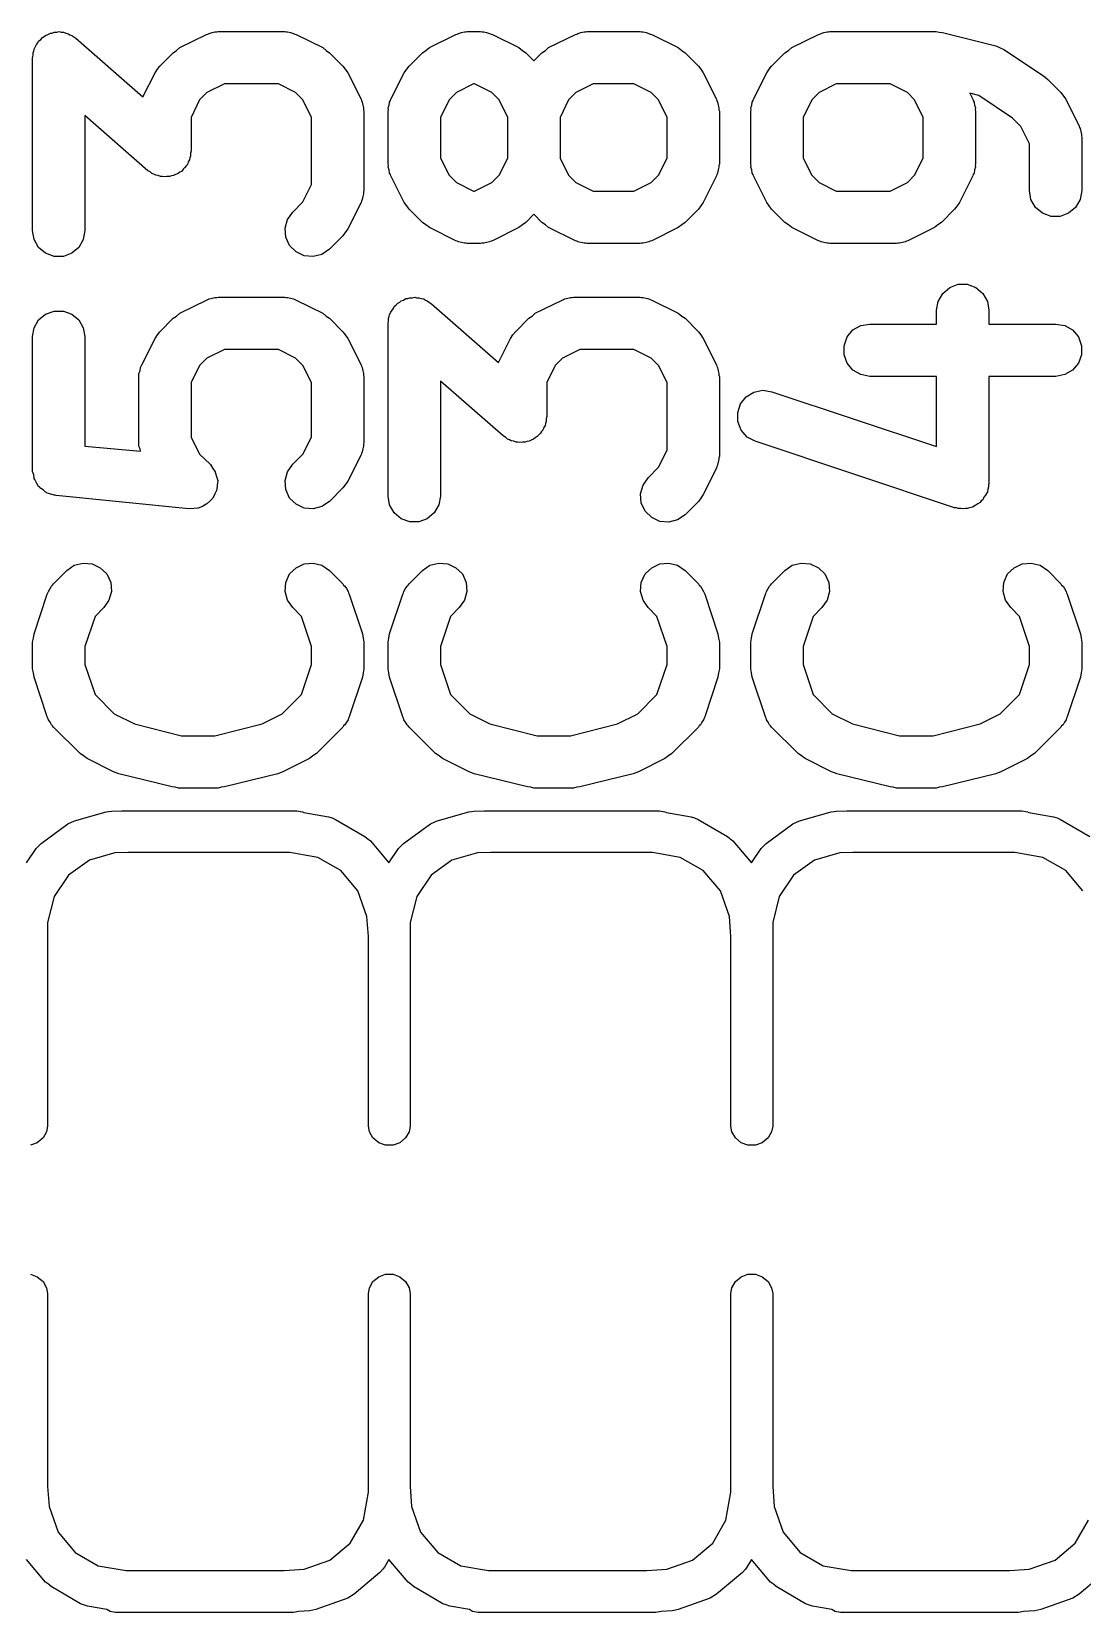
# Model space of a CAD drawing. Extents: x 553.3 to 630.8, y 408.7 to 458.1.
# Drawn here: x 610.614 to 613.629, y 426.69 to 431.225 of the extents above; entities that cross this region are included whole.
import ezdxf

# ---------------------------------------------------------------- set-up
doc = ezdxf.new("R2010")
doc.units = 0
doc.header["$MEASUREMENT"] = 0
doc.layers.add('BLACK', color=7, linetype='CONTINUOUS')

msp = doc.modelspace()

# ---------------------------------------------------------------- linework, layer by layer
at = {"layer": 'BLACK', "linetype": 'CONTINUOUS'}
for p, q in [((610.625, 431.182), (610.628, 431.188)), ((610.628, 431.188), (610.632, 431.193)), ((610.632, 431.193), (610.634, 431.198)), ((610.634, 431.198), (610.64, 431.202)), ((610.64, 431.202), (610.645, 431.208)), ((610.645, 431.208), (610.65, 431.211)), ((610.65, 431.211), (610.654, 431.214)), ((610.654, 431.214), (610.661, 431.217)), ((610.661, 431.217), (610.668, 431.221)), ((610.668, 431.221), (610.673, 431.221)), ((610.673, 431.221), (610.679, 431.223)), ((610.679, 431.223), (610.686, 431.223)), ((610.686, 431.223), (610.693, 431.225)), ((610.693, 431.225), (610.699, 431.223)), ((610.699, 431.223), (610.705, 431.223)), ((610.705, 431.223), (610.712, 431.221)), ((610.712, 431.221), (610.719, 431.219)), ((610.719, 431.219), (610.724, 431.216)), ((610.724, 431.216), (610.729, 431.214)), ((610.729, 431.214), (610.735, 431.21)), ((610.735, 431.21), (610.741, 431.206)), ((610.741, 431.206), (610.933, 431.038)), ((611.039, 431.179), (611.116, 431.217)), ((611.116, 431.217), (611.12, 431.218)), ((611.12, 431.218), (611.123, 431.22)), ((611.123, 431.22), (611.132, 431.222)), ((611.132, 431.222), (611.14, 431.224)), ((611.14, 431.224), (611.145, 431.224)), ((611.145, 431.224), (611.149, 431.225)), ((611.149, 431.225), (611.34, 431.225)), ((611.34, 431.225), (611.344, 431.224)), ((611.344, 431.224), (611.348, 431.224)), ((611.348, 431.224), (611.357, 431.222)), ((611.357, 431.222), (611.365, 431.22)), ((611.365, 431.22), (611.369, 431.218)), ((611.369, 431.218), (611.373, 431.217)), ((611.373, 431.217), (611.449, 431.179)), ((611.755, 431.179), (611.831, 431.217)), ((611.831, 431.217), (611.835, 431.218)), ((611.835, 431.218), (611.839, 431.22)), ((611.839, 431.22), (611.847, 431.222)), ((611.847, 431.222), (611.856, 431.224)), ((611.856, 431.224), (611.86, 431.224)), ((611.86, 431.224), (611.864, 431.225)), ((611.864, 431.225), (611.902, 431.225)), ((611.902, 431.225), (611.907, 431.224)), ((611.907, 431.224), (611.911, 431.224)), ((611.911, 431.224), (611.919, 431.222)), ((611.919, 431.222), (611.928, 431.22)), ((611.928, 431.22), (611.932, 431.218)), ((611.932, 431.218), (611.936, 431.217)), ((611.936, 431.217), (612.012, 431.179)), ((612.097, 431.179), (612.174, 431.217)), ((612.174, 431.217), (612.178, 431.218)), ((612.178, 431.218), (612.181, 431.22)), ((612.181, 431.22), (612.19, 431.222)), ((612.19, 431.222), (612.199, 431.224)), ((612.199, 431.224), (612.203, 431.224)), ((612.203, 431.224), (612.207, 431.225)), ((612.207, 431.225), (612.36, 431.225)), ((612.36, 431.225), (612.364, 431.224)), ((612.364, 431.224), (612.368, 431.224)), ((612.368, 431.224), (612.377, 431.222)), ((612.377, 431.222), (612.385, 431.22)), ((612.385, 431.22), (612.389, 431.218)), ((612.389, 431.218), (612.393, 431.217)), ((612.393, 431.217), (612.469, 431.179)), ((612.795, 431.179), (612.871, 431.217)), ((612.871, 431.217), (612.875, 431.218)), ((612.875, 431.218), (612.879, 431.22)), ((612.879, 431.22), (612.887, 431.222)), ((612.887, 431.222), (612.896, 431.224)), ((612.896, 431.224), (612.9, 431.224)), ((612.9, 431.224), (612.904, 431.225)), ((612.904, 431.225), (613.209, 431.225)), ((613.209, 431.225), (613.218, 431.223)), ((613.218, 431.223), (613.227, 431.222)), ((613.227, 431.222), (613.38, 431.184)), ((610.617, 431.15), (610.618, 431.157)), ((610.617, 430.654), (610.617, 431.15)), ((610.618, 431.164), (610.62, 431.169)), ((610.618, 431.157), (610.618, 431.164)), ((610.62, 431.169), (610.621, 431.175)), ((610.621, 431.175), (610.625, 431.182)), ((610.982, 431.126), (611.02, 431.164)), ((611.02, 431.164), (611.03, 431.171)), ((611.03, 431.171), (611.039, 431.179)), ((611.449, 431.179), (611.459, 431.171)), ((611.459, 431.171), (611.469, 431.164)), ((611.469, 431.164), (611.507, 431.126)), ((611.697, 431.126), (611.735, 431.164)), ((611.735, 431.164), (611.745, 431.171)), ((611.745, 431.171), (611.755, 431.179)), ((612.012, 431.179), (612.022, 431.171)), ((612.022, 431.171), (612.032, 431.164)), ((612.032, 431.164), (612.055, 431.141)), ((612.055, 431.141), (612.078, 431.164)), ((612.078, 431.164), (612.088, 431.171)), ((612.088, 431.171), (612.097, 431.179)), ((612.469, 431.179), (612.479, 431.171)), ((612.479, 431.171), (612.489, 431.164)), ((612.489, 431.164), (612.527, 431.126)), ((612.737, 431.126), (612.775, 431.164)), ((612.775, 431.164), (612.785, 431.171)), ((612.785, 431.171), (612.795, 431.179)), ((613.38, 431.184), (613.391, 431.179)), ((613.391, 431.179), (613.403, 431.174)), ((613.403, 431.174), (613.517, 431.098)), ((610.933, 431.038), (610.968, 431.107)), ((610.968, 431.107), (610.975, 431.117)), ((610.975, 431.117), (610.982, 431.126)), ((611.507, 431.126), (611.514, 431.117)), ((611.514, 431.117), (611.521, 431.107)), ((611.521, 431.107), (611.559, 431.031)), ((611.645, 431.031), (611.683, 431.107)), ((611.683, 431.107), (611.69, 431.117)), ((611.69, 431.117), (611.697, 431.126)), ((612.527, 431.126), (612.534, 431.117)), ((612.534, 431.117), (612.541, 431.107)), ((612.541, 431.107), (612.579, 431.031)), ((612.685, 431.031), (612.723, 431.107)), ((612.723, 431.107), (612.73, 431.117)), ((612.73, 431.117), (612.737, 431.126)), ((613.517, 431.098), (613.523, 431.093)), ((611.167, 431.075), (611.117, 431.05)), ((611.322, 431.075), (611.167, 431.075)), ((611.371, 431.05), (611.322, 431.075)), ((611.882, 431.075), (611.833, 431.05)), ((611.885, 431.075), (611.882, 431.075)), ((611.934, 431.05), (611.885, 431.075)), ((612.225, 431.075), (612.175, 431.05)), ((612.342, 431.075), (612.225, 431.075)), ((612.391, 431.05), (612.342, 431.075)), ((612.922, 431.075), (612.873, 431.05)), ((613.077, 431.075), (612.922, 431.075)), ((613.127, 431.05), (613.077, 431.075)), ((613.523, 431.093), (613.529, 431.088)), ((613.529, 431.088), (613.567, 431.05)), ((611.096, 431.029), (611.072, 430.979)), ((611.117, 431.05), (611.096, 431.029)), ((611.392, 431.029), (611.371, 431.05)), ((611.417, 430.979), (611.392, 431.029)), ((611.559, 431.031), (611.56, 431.027)), ((611.56, 431.027), (611.562, 431.023)), ((611.562, 431.023), (611.564, 431.014)), ((611.564, 431.014), (611.566, 431.006)), ((611.637, 431.006), (611.64, 431.014)), ((611.64, 431.014), (611.641, 431.023)), ((611.641, 431.023), (611.644, 431.027)), ((611.644, 431.027), (611.645, 431.031)), ((611.812, 431.029), (611.787, 430.979)), ((611.833, 431.05), (611.812, 431.029)), ((611.955, 431.029), (611.934, 431.05)), ((611.98, 430.979), (611.955, 431.029)), ((612.154, 431.029), (612.13, 430.979)), ((612.175, 431.05), (612.154, 431.029)), ((612.412, 431.029), (612.391, 431.05)), ((612.437, 430.979), (612.412, 431.029)), ((612.579, 431.031), (612.58, 431.027)), ((612.58, 431.027), (612.582, 431.023)), ((612.582, 431.023), (612.584, 431.014)), ((612.584, 431.014), (612.586, 431.006)), ((612.677, 431.006), (612.68, 431.014)), ((612.68, 431.014), (612.681, 431.023)), ((612.681, 431.023), (612.684, 431.027)), ((612.684, 431.027), (612.685, 431.031)), ((612.852, 431.029), (612.827, 430.979)), ((612.873, 431.05), (612.852, 431.029)), ((613.147, 431.029), (613.127, 431.05)), ((613.172, 430.979), (613.147, 431.029)), ((613.331, 431.042), (613.306, 431.048)), ((613.306, 431.048), (613.314, 431.031)), ((613.314, 431.031), (613.315, 431.027)), ((613.315, 431.027), (613.318, 431.023)), ((613.318, 431.023), (613.319, 431.014)), ((613.319, 431.014), (613.322, 431.006)), ((613.428, 430.977), (613.331, 431.042)), ((613.567, 431.05), (613.574, 431.04)), ((613.574, 431.04), (613.581, 431.031)), ((613.581, 431.031), (613.619, 430.954)), ((610.947, 430.826), (610.767, 430.984)), ((610.767, 430.984), (610.767, 430.654)), ((611.072, 430.979), (611.072, 430.883)), ((611.417, 430.786), (611.417, 430.979)), ((611.566, 431.006), (611.566, 431.001)), ((611.566, 431.001), (611.567, 430.997)), ((611.567, 430.997), (611.567, 430.769)), ((611.638, 431.001), (611.637, 431.006)), ((611.637, 430.997), (611.638, 431.001)), ((611.637, 430.845), (611.637, 430.997)), ((611.787, 430.979), (611.787, 430.862)), ((611.98, 430.862), (611.98, 430.979)), ((612.13, 430.979), (612.13, 430.862)), ((612.437, 430.862), (612.437, 430.979)), ((612.586, 431.006), (612.586, 431.001)), ((612.586, 431.001), (612.587, 430.997)), ((612.587, 430.997), (612.587, 430.845)), ((612.678, 431.001), (612.677, 431.006)), ((612.677, 430.997), (612.678, 431.001)), ((612.677, 430.845), (612.677, 430.997)), ((612.827, 430.979), (612.827, 430.862)), ((613.172, 430.862), (613.172, 430.979)), ((613.322, 431.006), (613.321, 431.001)), ((613.321, 431.001), (613.322, 430.997)), ((613.322, 430.997), (613.322, 430.845)), ((613.452, 430.953), (613.428, 430.977)), ((613.477, 430.903), (613.452, 430.953)), ((613.619, 430.954), (613.62, 430.95)), ((613.62, 430.95), (613.622, 430.947)), ((613.622, 430.947), (613.624, 430.938)), ((613.624, 430.938), (613.626, 430.93)), ((613.626, 430.93), (613.626, 430.925)), ((613.626, 430.925), (613.627, 430.921)), ((613.627, 430.921), (613.627, 430.769)), ((611.072, 430.883), (611.07, 430.876)), ((611.07, 430.876), (611.07, 430.868)), ((613.477, 430.769), (613.477, 430.903)), ((610.954, 430.823), (610.947, 430.826)), ((611.049, 430.83), (611.044, 430.824)), ((611.054, 430.835), (611.049, 430.83)), ((611.057, 430.84), (611.054, 430.835)), ((611.061, 430.844), (611.057, 430.84)), ((611.063, 430.851), (611.061, 430.844)), ((611.067, 430.857), (611.063, 430.851)), ((611.068, 430.863), (611.067, 430.857)), ((611.07, 430.868), (611.068, 430.863)), ((611.638, 430.841), (611.637, 430.845)), ((611.637, 430.836), (611.638, 430.841)), ((611.64, 430.828), (611.637, 430.836)), ((611.641, 430.819), (611.64, 430.828)), ((611.787, 430.862), (611.812, 430.813)), ((611.955, 430.813), (611.98, 430.862)), ((612.13, 430.862), (612.154, 430.813)), ((612.412, 430.813), (612.437, 430.862)), ((612.584, 430.828), (612.582, 430.819)), ((612.586, 430.836), (612.584, 430.828)), ((612.587, 430.845), (612.586, 430.841)), ((612.586, 430.841), (612.586, 430.836)), ((612.678, 430.841), (612.677, 430.845)), ((612.677, 430.836), (612.678, 430.841)), ((612.68, 430.828), (612.677, 430.836)), ((612.681, 430.819), (612.68, 430.828)), ((612.827, 430.862), (612.852, 430.813)), ((613.147, 430.813), (613.172, 430.862)), ((613.319, 430.828), (613.318, 430.819)), ((613.322, 430.836), (613.319, 430.828)), ((613.322, 430.845), (613.321, 430.841)), ((613.321, 430.841), (613.322, 430.836)), ((610.959, 430.818), (610.954, 430.823)), ((610.965, 430.816), (610.959, 430.818)), ((610.97, 430.813), (610.965, 430.816)), ((610.977, 430.812), (610.97, 430.813)), ((610.984, 430.809), (610.977, 430.812)), ((610.989, 430.809), (610.984, 430.809)), ((610.995, 430.808), (610.989, 430.809)), ((611.002, 430.809), (610.995, 430.808)), ((611.01, 430.809), (611.002, 430.809)), ((611.015, 430.811), (611.01, 430.809)), ((611.021, 430.812), (611.015, 430.811)), ((611.027, 430.815), (611.021, 430.812)), ((611.034, 430.818), (611.027, 430.815)), ((611.039, 430.822), (611.034, 430.818)), ((611.044, 430.824), (611.039, 430.822)), ((611.392, 430.737), (611.417, 430.786)), ((611.644, 430.815), (611.641, 430.819)), ((611.645, 430.811), (611.644, 430.815)), ((611.683, 430.735), (611.645, 430.811)), ((611.812, 430.813), (611.833, 430.792)), ((611.833, 430.792), (611.882, 430.767)), ((611.885, 430.767), (611.934, 430.792)), ((611.934, 430.792), (611.955, 430.813)), ((612.154, 430.813), (612.175, 430.792)), ((612.175, 430.792), (612.225, 430.767)), ((612.342, 430.767), (612.391, 430.792)), ((612.391, 430.792), (612.412, 430.813)), ((612.579, 430.811), (612.541, 430.735)), ((612.58, 430.815), (612.579, 430.811)), ((612.582, 430.819), (612.58, 430.815)), ((612.684, 430.815), (612.681, 430.819)), ((612.685, 430.811), (612.684, 430.815)), ((612.723, 430.735), (612.685, 430.811)), ((612.852, 430.813), (612.873, 430.792)), ((612.873, 430.792), (612.922, 430.767)), ((613.077, 430.767), (613.127, 430.792)), ((613.127, 430.792), (613.147, 430.813)), ((613.314, 430.811), (613.276, 430.735)), ((613.315, 430.815), (613.314, 430.811)), ((613.318, 430.819), (613.315, 430.815)), ((611.363, 430.707), (611.392, 430.737)), ((611.559, 430.735), (611.521, 430.659)), ((611.56, 430.739), (611.559, 430.735)), ((611.562, 430.743), (611.56, 430.739)), ((611.564, 430.752), (611.562, 430.743)), ((611.566, 430.76), (611.564, 430.752)), ((611.567, 430.769), (611.566, 430.764)), ((611.566, 430.764), (611.566, 430.76)), ((611.69, 430.725), (611.683, 430.735)), ((611.882, 430.767), (611.885, 430.767)), ((612.225, 430.767), (612.342, 430.767)), ((612.541, 430.735), (612.534, 430.725)), ((612.73, 430.725), (612.723, 430.735)), ((612.922, 430.767), (613.077, 430.767)), ((613.276, 430.735), (613.269, 430.725)), ((613.481, 430.743), (613.477, 430.769)), ((613.494, 430.72), (613.481, 430.743)), ((613.622, 430.743), (613.609, 430.72)), ((613.627, 430.769), (613.622, 430.743)), ((611.348, 430.686), (611.363, 430.707)), ((611.697, 430.716), (611.69, 430.725)), ((611.735, 430.677), (611.697, 430.716)), ((612.055, 430.701), (612.032, 430.677)), ((612.078, 430.677), (612.055, 430.701)), ((612.527, 430.716), (612.489, 430.677)), ((612.534, 430.725), (612.527, 430.716)), ((612.737, 430.716), (612.73, 430.725)), ((612.775, 430.677), (612.737, 430.716)), ((613.262, 430.716), (613.224, 430.677)), ((613.269, 430.725), (613.262, 430.716)), ((613.514, 430.704), (613.494, 430.72)), ((613.539, 430.695), (613.514, 430.704)), ((613.565, 430.695), (613.539, 430.695)), ((613.589, 430.704), (613.565, 430.695)), ((613.609, 430.72), (613.589, 430.704)), ((610.621, 430.629), (610.617, 430.654)), ((610.767, 430.654), (610.762, 430.629)), ((611.341, 430.661), (611.348, 430.686)), ((611.343, 430.635), (611.341, 430.661)), ((611.514, 430.649), (611.507, 430.639)), ((611.521, 430.659), (611.514, 430.649)), ((611.745, 430.671), (611.735, 430.677)), ((611.755, 430.663), (611.745, 430.671)), ((611.831, 430.625), (611.755, 430.663)), ((612.012, 430.663), (611.936, 430.625)), ((612.022, 430.671), (612.012, 430.663)), ((612.032, 430.677), (612.022, 430.671)), ((612.088, 430.671), (612.078, 430.677)), ((612.097, 430.663), (612.088, 430.671)), ((612.174, 430.625), (612.097, 430.663)), ((612.469, 430.663), (612.393, 430.625)), ((612.479, 430.671), (612.469, 430.663)), ((612.489, 430.677), (612.479, 430.671)), ((612.785, 430.671), (612.775, 430.677)), ((612.795, 430.663), (612.785, 430.671)), ((612.871, 430.625), (612.795, 430.663)), ((613.204, 430.663), (613.128, 430.625)), ((613.214, 430.671), (613.204, 430.663)), ((613.224, 430.677), (613.214, 430.671)), ((610.634, 430.606), (610.621, 430.629)), ((610.654, 430.589), (610.634, 430.606)), ((610.749, 430.606), (610.729, 430.589)), ((610.762, 430.629), (610.749, 430.606)), ((611.354, 430.611), (611.343, 430.635)), ((611.373, 430.593), (611.354, 430.611)), ((611.469, 430.601), (611.447, 430.586)), ((611.507, 430.639), (611.469, 430.601)), ((611.835, 430.624), (611.831, 430.625)), ((611.839, 430.622), (611.835, 430.624)), ((611.847, 430.62), (611.839, 430.622)), ((611.856, 430.618), (611.847, 430.62)), ((611.86, 430.618), (611.856, 430.618)), ((611.864, 430.617), (611.86, 430.618)), ((611.902, 430.617), (611.864, 430.617)), ((611.907, 430.618), (611.902, 430.617)), ((611.911, 430.618), (611.907, 430.618)), ((611.919, 430.62), (611.911, 430.618)), ((611.928, 430.622), (611.919, 430.62)), ((611.932, 430.624), (611.928, 430.622)), ((611.936, 430.625), (611.932, 430.624)), ((612.178, 430.624), (612.174, 430.625)), ((612.181, 430.622), (612.178, 430.624)), ((612.19, 430.62), (612.181, 430.622)), ((612.199, 430.618), (612.19, 430.62)), ((612.203, 430.618), (612.199, 430.618)), ((612.207, 430.617), (612.203, 430.618)), ((612.36, 430.617), (612.207, 430.617)), ((612.364, 430.618), (612.36, 430.617)), ((612.368, 430.618), (612.364, 430.618)), ((612.377, 430.62), (612.368, 430.618)), ((612.385, 430.622), (612.377, 430.62)), ((612.389, 430.624), (612.385, 430.622)), ((612.393, 430.625), (612.389, 430.624)), ((612.875, 430.624), (612.871, 430.625)), ((612.879, 430.622), (612.875, 430.624)), ((612.887, 430.62), (612.879, 430.622)), ((612.896, 430.618), (612.887, 430.62)), ((612.9, 430.618), (612.896, 430.618)), ((612.904, 430.617), (612.9, 430.618)), ((613.095, 430.617), (612.904, 430.617)), ((613.099, 430.618), (613.095, 430.617)), ((613.103, 430.618), (613.099, 430.618)), ((613.112, 430.62), (613.103, 430.618)), ((613.12, 430.622), (613.112, 430.62)), ((613.124, 430.624), (613.12, 430.622)), ((613.128, 430.625), (613.124, 430.624)), ((610.679, 430.58), (610.654, 430.589)), ((610.705, 430.58), (610.679, 430.58)), ((610.729, 430.589), (610.705, 430.58)), ((611.396, 430.582), (611.373, 430.593)), ((611.422, 430.58), (611.396, 430.582)), ((611.447, 430.586), (611.422, 430.58)), ((611.145, 430.462), (611.149, 430.463)), ((611.149, 430.463), (611.34, 430.463)), ((611.34, 430.463), (611.344, 430.462)), ((611.706, 430.461), (611.713, 430.463)), ((611.713, 430.463), (611.719, 430.461)), ((612.165, 430.462), (612.169, 430.463)), ((612.169, 430.463), (612.36, 430.463)), ((612.36, 430.463), (612.364, 430.462)), ((613.215, 430.451), (613.228, 430.474)), ((613.228, 430.474), (613.248, 430.491)), ((613.248, 430.491), (613.272, 430.5)), ((613.272, 430.5), (613.298, 430.5)), ((613.298, 430.5), (613.323, 430.491)), ((613.323, 430.491), (613.343, 430.474)), ((613.343, 430.474), (613.356, 430.451)), ((610.654, 430.414), (610.679, 430.423)), ((610.679, 430.423), (610.705, 430.423)), ((610.705, 430.423), (610.729, 430.414)), ((611.03, 430.409), (611.039, 430.417)), ((611.039, 430.417), (611.116, 430.455)), ((611.116, 430.455), (611.12, 430.456)), ((611.12, 430.456), (611.123, 430.458)), ((611.123, 430.458), (611.132, 430.46)), ((611.132, 430.46), (611.14, 430.462)), ((611.14, 430.462), (611.145, 430.462)), ((611.344, 430.462), (611.348, 430.462)), ((611.348, 430.462), (611.357, 430.46)), ((611.357, 430.46), (611.365, 430.458)), ((611.365, 430.458), (611.369, 430.456)), ((611.369, 430.456), (611.373, 430.455)), ((611.373, 430.455), (611.449, 430.417)), ((611.449, 430.417), (611.459, 430.409)), ((611.641, 430.413), (611.645, 430.42)), ((611.645, 430.42), (611.648, 430.426)), ((611.648, 430.426), (611.652, 430.431)), ((611.652, 430.431), (611.654, 430.436)), ((611.654, 430.436), (611.66, 430.441)), ((611.66, 430.441), (611.665, 430.446)), ((611.665, 430.446), (611.67, 430.449)), ((611.67, 430.449), (611.674, 430.453)), ((611.674, 430.453), (611.681, 430.455)), ((611.681, 430.455), (611.688, 430.459)), ((611.688, 430.459), (611.693, 430.459)), ((611.693, 430.459), (611.699, 430.461)), ((611.699, 430.461), (611.706, 430.461)), ((611.719, 430.461), (611.725, 430.461)), ((611.725, 430.461), (611.732, 430.459)), ((611.732, 430.459), (611.739, 430.458)), ((611.739, 430.458), (611.744, 430.455)), ((611.744, 430.455), (611.749, 430.453)), ((611.749, 430.453), (611.755, 430.448)), ((611.755, 430.448), (611.761, 430.444)), ((611.761, 430.444), (611.953, 430.276)), ((612.05, 430.409), (612.059, 430.417)), ((612.059, 430.417), (612.136, 430.455)), ((612.136, 430.455), (612.14, 430.456)), ((612.14, 430.456), (612.143, 430.458)), ((612.143, 430.458), (612.152, 430.46)), ((612.152, 430.46), (612.16, 430.462)), ((612.16, 430.462), (612.165, 430.462)), ((612.364, 430.462), (612.368, 430.462)), ((612.368, 430.462), (612.377, 430.46)), ((612.377, 430.46), (612.385, 430.458)), ((612.385, 430.458), (612.389, 430.456)), ((612.389, 430.456), (612.393, 430.455)), ((612.393, 430.455), (612.469, 430.417)), ((612.469, 430.417), (612.479, 430.409)), ((613.21, 430.426), (613.215, 430.451)), ((613.21, 430.386), (613.21, 430.426)), ((613.356, 430.451), (613.36, 430.426)), ((613.36, 430.426), (613.36, 430.386)), ((610.617, 430.35), (610.621, 430.375)), ((610.621, 430.375), (610.634, 430.398)), ((610.634, 430.398), (610.654, 430.414)), ((610.729, 430.414), (610.749, 430.398)), ((610.749, 430.398), (610.762, 430.375)), ((610.762, 430.375), (610.767, 430.35)), ((610.982, 430.364), (611.02, 430.403)), ((611.02, 430.403), (611.03, 430.409)), ((611.459, 430.409), (611.469, 430.403)), ((611.469, 430.403), (611.507, 430.364)), ((611.637, 430.388), (611.638, 430.395)), ((611.637, 429.892), (611.637, 430.388)), ((611.638, 430.402), (611.64, 430.408)), ((611.638, 430.395), (611.638, 430.402)), ((611.64, 430.408), (611.641, 430.413)), ((612.002, 430.364), (612.04, 430.403)), ((612.04, 430.403), (612.05, 430.409)), ((612.479, 430.409), (612.489, 430.403)), ((612.489, 430.403), (612.527, 430.364)), ((612.97, 430.369), (612.993, 430.382)), ((612.993, 430.382), (613.019, 430.386)), ((613.019, 430.386), (613.21, 430.386)), ((613.36, 430.386), (613.552, 430.386)), ((613.552, 430.386), (613.578, 430.382)), ((613.578, 430.382), (613.6, 430.369)), ((610.617, 429.969), (610.617, 430.35)), ((610.767, 430.35), (610.767, 430.036)), ((610.93, 430.269), (610.968, 430.345)), ((610.968, 430.345), (610.975, 430.355)), ((610.975, 430.355), (610.982, 430.364)), ((611.507, 430.364), (611.514, 430.355)), ((611.514, 430.355), (611.521, 430.345)), ((611.521, 430.345), (611.559, 430.269)), ((611.953, 430.276), (611.988, 430.345)), ((611.988, 430.345), (611.995, 430.355)), ((611.995, 430.355), (612.002, 430.364)), ((612.527, 430.364), (612.534, 430.355)), ((612.534, 430.355), (612.541, 430.345)), ((612.541, 430.345), (612.579, 430.269)), ((612.945, 430.324), (612.954, 430.349)), ((612.954, 430.349), (612.97, 430.369)), ((613.6, 430.369), (613.617, 430.349)), ((613.617, 430.349), (613.626, 430.324)), ((611.117, 430.288), (611.096, 430.267)), ((611.167, 430.313), (611.117, 430.288)), ((611.322, 430.313), (611.167, 430.313)), ((611.371, 430.288), (611.322, 430.313)), ((611.392, 430.267), (611.371, 430.288)), ((612.137, 430.288), (612.116, 430.267)), ((612.187, 430.313), (612.137, 430.288)), ((612.342, 430.313), (612.187, 430.313)), ((612.391, 430.288), (612.342, 430.313)), ((612.412, 430.267), (612.391, 430.288)), ((612.945, 430.298), (612.945, 430.324)), ((612.954, 430.274), (612.945, 430.298)), ((613.626, 430.298), (613.617, 430.274)), ((613.626, 430.324), (613.626, 430.298)), ((610.922, 430.244), (610.925, 430.252)), ((610.922, 430.239), (610.922, 430.244)), ((610.922, 430.235), (610.922, 430.239)), ((610.925, 430.252), (610.926, 430.261)), ((610.926, 430.261), (610.928, 430.265)), ((610.928, 430.265), (610.93, 430.269)), ((611.096, 430.267), (611.072, 430.218)), ((611.417, 430.218), (611.392, 430.267)), ((611.559, 430.269), (611.56, 430.265)), ((611.56, 430.265), (611.562, 430.261)), ((611.562, 430.261), (611.564, 430.252)), ((611.564, 430.252), (611.566, 430.244)), ((611.566, 430.244), (611.566, 430.239)), ((611.566, 430.239), (611.567, 430.235)), ((612.116, 430.267), (612.092, 430.218)), ((612.437, 430.218), (612.412, 430.267)), ((612.579, 430.269), (612.58, 430.265)), ((612.58, 430.265), (612.582, 430.261)), ((612.582, 430.261), (612.584, 430.252)), ((612.584, 430.252), (612.586, 430.244)), ((612.586, 430.244), (612.586, 430.239)), ((612.586, 430.239), (612.587, 430.235)), ((612.97, 430.254), (612.954, 430.274)), ((612.993, 430.241), (612.97, 430.254)), ((613.019, 430.236), (612.993, 430.241)), ((613.21, 430.236), (613.019, 430.236)), ((613.21, 430.035), (613.21, 430.236)), ((613.552, 430.236), (613.36, 430.236)), ((613.36, 430.236), (613.36, 429.93)), ((613.578, 430.241), (613.552, 430.236)), ((613.6, 430.254), (613.578, 430.241)), ((613.617, 430.274), (613.6, 430.254)), ((610.922, 430.045), (610.922, 430.235)), ((611.072, 430.218), (611.072, 430.062)), ((611.417, 430.062), (611.417, 430.218)), ((611.567, 430.235), (611.567, 430.045)), ((611.967, 430.065), (611.787, 430.222)), ((611.787, 430.222), (611.787, 429.892)), ((612.092, 430.218), (612.092, 430.121)), ((612.437, 430.024), (612.437, 430.218)), ((612.587, 430.235), (612.587, 430.007)), ((612.664, 430.177), (612.686, 430.191)), ((612.686, 430.191), (612.712, 430.196)), ((612.712, 430.196), (612.738, 430.192)), ((612.738, 430.192), (613.21, 430.035)), ((612.64, 430.132), (612.648, 430.157)), ((612.648, 430.157), (612.664, 430.177)), ((612.088, 430.101), (612.087, 430.095)), ((612.09, 430.106), (612.088, 430.101)), ((612.092, 430.121), (612.09, 430.114)), ((612.09, 430.114), (612.09, 430.106)), ((612.64, 430.106), (612.64, 430.132)), ((612.65, 430.082), (612.64, 430.106)), ((611.072, 430.062), (611.096, 430.013)), ((611.392, 430.013), (611.417, 430.062)), ((611.974, 430.061), (611.967, 430.065)), ((611.979, 430.056), (611.974, 430.061)), ((611.985, 430.054), (611.979, 430.056)), ((612.054, 430.056), (612.047, 430.053)), ((612.059, 430.06), (612.054, 430.056)), ((612.064, 430.063), (612.059, 430.06)), ((612.069, 430.068), (612.064, 430.063)), ((612.074, 430.073), (612.069, 430.068)), ((612.077, 430.078), (612.074, 430.073)), ((612.081, 430.082), (612.077, 430.078)), ((612.083, 430.089), (612.081, 430.082)), ((612.087, 430.095), (612.083, 430.089)), ((612.667, 430.062), (612.65, 430.082)), ((612.69, 430.05), (612.667, 430.062)), ((610.767, 430.036), (610.926, 430.021)), ((610.922, 430.041), (610.922, 430.045)), ((610.922, 430.036), (610.922, 430.041)), ((610.925, 430.028), (610.922, 430.036)), ((610.926, 430.021), (610.925, 430.028)), ((611.096, 430.013), (611.126, 429.984)), ((611.363, 429.984), (611.392, 430.013)), ((611.559, 430.011), (611.521, 429.935)), ((611.56, 430.015), (611.559, 430.011)), ((611.562, 430.019), (611.56, 430.015)), ((611.564, 430.028), (611.562, 430.019)), ((611.566, 430.036), (611.564, 430.028)), ((611.567, 430.045), (611.566, 430.041)), ((611.566, 430.041), (611.566, 430.036)), ((611.99, 430.051), (611.985, 430.054)), ((611.997, 430.05), (611.99, 430.051)), ((612.004, 430.047), (611.997, 430.05)), ((612.009, 430.047), (612.004, 430.047)), ((612.015, 430.046), (612.009, 430.047)), ((612.022, 430.047), (612.015, 430.046)), ((612.03, 430.047), (612.022, 430.047)), ((612.035, 430.049), (612.03, 430.047)), ((612.041, 430.05), (612.035, 430.049)), ((612.047, 430.053), (612.041, 430.05)), ((612.412, 429.975), (612.437, 430.024)), ((613.262, 429.859), (612.69, 430.05)), ((610.617, 429.966), (610.617, 429.969)), ((610.617, 429.963), (610.617, 429.966)), ((611.126, 429.984), (611.126, 429.983)), ((611.126, 429.983), (611.127, 429.983)), ((611.127, 429.983), (611.134, 429.972)), ((611.134, 429.972), (611.141, 429.962)), ((611.348, 429.962), (611.363, 429.984)), ((612.383, 429.945), (612.412, 429.975)), ((612.579, 429.973), (612.541, 429.897)), ((612.58, 429.977), (612.579, 429.973)), ((612.582, 429.981), (612.58, 429.977)), ((612.584, 429.99), (612.582, 429.981)), ((612.586, 429.998), (612.584, 429.99)), ((612.587, 430.007), (612.586, 430.002)), ((612.586, 430.002), (612.586, 429.998)), ((610.62, 429.953), (610.617, 429.963)), ((610.621, 429.943), (610.62, 429.953)), ((610.623, 429.94), (610.621, 429.943)), ((610.624, 429.938), (610.623, 429.94)), ((610.629, 429.929), (610.624, 429.938)), ((610.634, 429.92), (610.629, 429.929)), ((610.637, 429.919), (610.634, 429.92)), ((610.638, 429.916), (610.637, 429.919)), ((611.141, 429.962), (611.141, 429.962)), ((611.141, 429.962), (611.141, 429.961)), ((611.141, 429.961), (611.144, 429.949)), ((611.144, 429.949), (611.148, 429.937)), ((611.146, 429.924), (611.145, 429.911)), ((611.148, 429.936), (611.146, 429.924)), ((611.148, 429.937), (611.148, 429.937)), ((611.148, 429.937), (611.148, 429.936)), ((611.341, 429.937), (611.348, 429.962)), ((611.343, 429.911), (611.341, 429.937)), ((611.514, 429.925), (611.507, 429.916)), ((611.521, 429.935), (611.514, 429.925)), ((612.361, 429.899), (612.368, 429.924)), ((612.368, 429.924), (612.383, 429.945)), ((613.359, 429.919), (613.357, 429.912)), ((613.36, 429.93), (613.359, 429.925)), ((613.359, 429.925), (613.359, 429.919)), ((610.647, 429.91), (610.638, 429.916)), ((610.654, 429.904), (610.647, 429.91)), ((610.657, 429.903), (610.654, 429.904)), ((610.659, 429.901), (610.657, 429.903)), ((610.669, 429.898), (610.659, 429.901)), ((610.679, 429.895), (610.669, 429.898)), ((610.682, 429.895), (610.679, 429.895)), ((610.684, 429.894), (610.682, 429.895)), ((611.065, 429.856), (610.684, 429.894)), ((611.125, 429.878), (611.116, 429.869)), ((611.134, 429.887), (611.125, 429.878)), ((611.14, 429.899), (611.134, 429.887)), ((611.134, 429.887), (611.134, 429.887)), ((611.134, 429.887), (611.134, 429.887)), ((611.145, 429.91), (611.14, 429.899)), ((611.145, 429.911), (611.145, 429.911)), ((611.145, 429.911), (611.145, 429.91)), ((611.354, 429.887), (611.343, 429.911)), ((611.373, 429.869), (611.354, 429.887)), ((611.469, 429.877), (611.447, 429.863)), ((611.507, 429.916), (611.469, 429.877)), ((611.641, 429.867), (611.637, 429.892)), ((611.787, 429.892), (611.782, 429.867)), ((612.363, 429.873), (612.361, 429.899)), ((612.374, 429.849), (612.363, 429.873)), ((612.527, 429.877), (612.489, 429.839)), ((612.534, 429.887), (612.527, 429.877)), ((612.541, 429.897), (612.534, 429.887)), ((613.335, 429.874), (613.329, 429.87)), ((613.338, 429.879), (613.335, 429.874)), ((613.343, 429.882), (613.338, 429.879)), ((613.346, 429.889), (613.343, 429.882)), ((613.351, 429.895), (613.346, 429.889)), ((613.353, 429.9), (613.351, 429.895)), ((613.356, 429.905), (613.353, 429.9)), ((613.357, 429.912), (613.356, 429.905)), ((611.066, 429.856), (611.065, 429.856)), ((611.079, 429.857), (611.066, 429.856)), ((611.066, 429.856), (611.066, 429.856)), ((611.091, 429.858), (611.079, 429.857)), ((611.092, 429.858), (611.091, 429.858)), ((611.104, 429.863), (611.092, 429.858)), ((611.092, 429.858), (611.092, 429.858)), ((611.115, 429.869), (611.104, 429.863)), ((611.116, 429.869), (611.115, 429.869)), ((611.115, 429.869), (611.115, 429.869)), ((611.396, 429.858), (611.373, 429.869)), ((611.422, 429.856), (611.396, 429.858)), ((611.447, 429.863), (611.422, 429.856)), ((611.654, 429.844), (611.641, 429.867)), ((611.674, 429.827), (611.654, 429.844)), ((611.769, 429.844), (611.749, 429.827)), ((611.782, 429.867), (611.769, 429.844)), ((612.393, 429.831), (612.374, 429.849)), ((612.416, 429.82), (612.393, 429.831)), ((612.489, 429.839), (612.467, 429.824)), ((613.267, 429.859), (613.262, 429.859)), ((613.272, 429.857), (613.267, 429.859)), ((613.28, 429.857), (613.272, 429.857)), ((613.287, 429.856), (613.28, 429.857)), ((613.293, 429.857), (613.287, 429.856)), ((613.298, 429.857), (613.293, 429.857)), ((613.305, 429.859), (613.298, 429.857)), ((613.313, 429.861), (613.305, 429.859)), ((613.318, 429.864), (613.313, 429.861)), ((613.323, 429.866), (613.318, 429.864)), ((613.329, 429.87), (613.323, 429.866)), ((611.699, 429.819), (611.674, 429.827)), ((611.725, 429.819), (611.699, 429.819)), ((611.749, 429.827), (611.725, 429.819)), ((612.442, 429.818), (612.416, 429.82)), ((612.467, 429.824), (612.442, 429.818)), ((610.715, 429.679), (610.736, 429.694)), ((610.736, 429.694), (610.762, 429.7)), ((610.762, 429.7), (610.788, 429.698)), ((610.788, 429.698), (610.811, 429.687)), ((611.373, 429.687), (611.396, 429.698)), ((611.396, 429.698), (611.422, 429.7)), ((611.422, 429.7), (611.447, 429.694)), ((611.447, 429.694), (611.469, 429.679)), ((611.735, 429.679), (611.756, 429.694)), ((611.756, 429.694), (611.782, 429.7)), ((611.782, 429.7), (611.808, 429.698)), ((611.808, 429.698), (611.831, 429.687)), ((612.393, 429.687), (612.416, 429.698)), ((612.416, 429.698), (612.442, 429.7)), ((612.442, 429.7), (612.467, 429.694)), ((612.467, 429.694), (612.489, 429.679)), ((612.775, 429.679), (612.796, 429.694)), ((612.796, 429.694), (612.822, 429.7)), ((612.822, 429.7), (612.848, 429.698)), ((612.848, 429.698), (612.871, 429.687)), ((613.433, 429.687), (613.456, 429.698)), ((613.456, 429.698), (613.482, 429.7)), ((613.482, 429.7), (613.507, 429.694)), ((613.507, 429.694), (613.529, 429.679)), ((610.677, 429.641), (610.715, 429.679)), ((610.811, 429.687), (610.83, 429.669)), ((610.83, 429.669), (610.841, 429.645)), ((611.343, 429.645), (611.354, 429.669)), ((611.354, 429.669), (611.373, 429.687)), ((611.469, 429.679), (611.507, 429.641)), ((611.697, 429.641), (611.735, 429.679)), ((611.831, 429.687), (611.85, 429.669)), ((611.85, 429.669), (611.861, 429.645)), ((612.363, 429.645), (612.374, 429.669)), ((612.374, 429.669), (612.393, 429.687)), ((612.489, 429.679), (612.527, 429.641)), ((612.737, 429.641), (612.775, 429.679)), ((612.871, 429.687), (612.89, 429.669)), ((612.89, 429.669), (612.901, 429.645)), ((613.403, 429.645), (613.414, 429.669)), ((613.414, 429.669), (613.433, 429.687)), ((613.529, 429.679), (613.567, 429.641)), ((610.621, 429.497), (610.659, 429.611)), ((610.659, 429.611), (610.661, 429.615)), ((610.661, 429.615), (610.662, 429.619)), ((610.662, 429.619), (610.667, 429.627)), ((610.667, 429.627), (610.671, 429.634)), ((610.671, 429.634), (610.674, 429.637)), ((610.674, 429.637), (610.677, 429.641)), ((610.843, 429.619), (610.836, 429.594)), ((610.841, 429.645), (610.843, 429.619)), ((611.341, 429.619), (611.343, 429.645)), ((611.348, 429.594), (611.341, 429.619)), ((611.507, 429.641), (611.509, 429.637)), ((611.509, 429.637), (611.513, 429.634)), ((611.513, 429.634), (611.517, 429.627)), ((611.517, 429.627), (611.522, 429.619)), ((611.522, 429.619), (611.523, 429.615)), ((611.523, 429.615), (611.525, 429.611)), ((611.525, 429.611), (611.563, 429.497)), ((611.641, 429.497), (611.679, 429.611)), ((611.679, 429.611), (611.681, 429.615)), ((611.681, 429.615), (611.682, 429.619)), ((611.682, 429.619), (611.687, 429.627)), ((611.687, 429.627), (611.691, 429.634)), ((611.691, 429.634), (611.694, 429.637)), ((611.694, 429.637), (611.697, 429.641)), ((611.863, 429.619), (611.856, 429.594)), ((611.861, 429.645), (611.863, 429.619)), ((612.361, 429.619), (612.363, 429.645)), ((612.368, 429.594), (612.361, 429.619)), ((612.527, 429.641), (612.529, 429.637)), ((612.529, 429.637), (612.533, 429.634)), ((612.533, 429.634), (612.537, 429.627)), ((612.537, 429.627), (612.542, 429.619)), ((612.542, 429.619), (612.543, 429.615)), ((612.543, 429.615), (612.545, 429.611)), ((612.545, 429.611), (612.583, 429.497)), ((612.681, 429.497), (612.719, 429.611)), ((612.719, 429.611), (612.721, 429.615)), ((612.721, 429.615), (612.722, 429.619)), ((612.722, 429.619), (612.727, 429.627)), ((612.727, 429.627), (612.731, 429.634)), ((612.731, 429.634), (612.734, 429.637)), ((612.734, 429.637), (612.737, 429.641)), ((612.903, 429.619), (612.896, 429.594)), ((612.901, 429.645), (612.903, 429.619)), ((613.401, 429.619), (613.403, 429.645)), ((613.408, 429.594), (613.401, 429.619)), ((613.567, 429.641), (613.569, 429.637)), ((613.569, 429.637), (613.573, 429.634)), ((613.573, 429.634), (613.577, 429.627)), ((613.577, 429.627), (613.582, 429.619)), ((613.582, 429.619), (613.583, 429.615)), ((613.583, 429.615), (613.585, 429.611)), ((613.585, 429.611), (613.623, 429.497)), ((610.821, 429.573), (610.796, 429.547)), ((610.836, 429.594), (610.821, 429.573)), ((611.363, 429.573), (611.348, 429.594)), ((611.388, 429.547), (611.363, 429.573)), ((611.841, 429.573), (611.816, 429.547)), ((611.856, 429.594), (611.841, 429.573)), ((612.383, 429.573), (612.368, 429.594)), ((612.408, 429.547), (612.383, 429.573)), ((612.881, 429.573), (612.856, 429.547)), ((612.896, 429.594), (612.881, 429.573)), ((613.423, 429.573), (613.408, 429.594)), ((613.448, 429.547), (613.423, 429.573)), ((610.796, 429.547), (610.767, 429.461)), ((611.417, 429.461), (611.388, 429.547)), ((611.816, 429.547), (611.787, 429.461)), ((612.437, 429.461), (612.408, 429.547)), ((612.856, 429.547), (612.827, 429.461)), ((613.477, 429.461), (613.448, 429.547)), ((610.617, 429.473), (610.619, 429.485)), ((610.617, 429.397), (610.617, 429.473)), ((610.619, 429.485), (610.621, 429.497)), ((611.563, 429.497), (611.565, 429.485)), ((611.565, 429.485), (611.567, 429.473)), ((611.567, 429.473), (611.567, 429.397)), ((611.637, 429.473), (611.639, 429.485)), ((611.637, 429.397), (611.637, 429.473)), ((611.639, 429.485), (611.641, 429.497)), ((612.583, 429.497), (612.585, 429.485)), ((612.585, 429.485), (612.587, 429.473)), ((612.587, 429.473), (612.587, 429.397)), ((612.677, 429.473), (612.679, 429.485)), ((612.677, 429.397), (612.677, 429.473)), ((612.679, 429.485), (612.681, 429.497)), ((613.623, 429.497), (613.625, 429.485)), ((613.625, 429.485), (613.627, 429.473)), ((613.627, 429.473), (613.627, 429.397)), ((610.767, 429.461), (610.767, 429.409)), ((611.417, 429.409), (611.417, 429.461)), ((611.787, 429.461), (611.787, 429.409)), ((612.437, 429.409), (612.437, 429.461)), ((612.827, 429.461), (612.827, 429.409)), ((613.477, 429.409), (613.477, 429.461)), ((610.619, 429.385), (610.617, 429.397)), ((610.621, 429.373), (610.619, 429.385)), ((610.767, 429.409), (610.796, 429.323)), ((611.388, 429.323), (611.417, 429.409)), ((611.565, 429.385), (611.563, 429.373)), ((611.567, 429.397), (611.565, 429.385)), ((611.639, 429.385), (611.637, 429.397)), ((611.641, 429.373), (611.639, 429.385)), ((611.787, 429.409), (611.816, 429.323)), ((612.408, 429.323), (612.437, 429.409)), ((612.585, 429.385), (612.583, 429.373)), ((612.587, 429.397), (612.585, 429.385)), ((612.679, 429.385), (612.677, 429.397)), ((612.681, 429.373), (612.679, 429.385)), ((612.827, 429.409), (612.856, 429.323)), ((613.448, 429.323), (613.477, 429.409)), ((613.625, 429.385), (613.623, 429.373)), ((613.627, 429.397), (613.625, 429.385)), ((610.659, 429.259), (610.621, 429.373)), ((611.563, 429.373), (611.525, 429.259)), ((611.679, 429.259), (611.641, 429.373)), ((612.583, 429.373), (612.545, 429.259)), ((612.719, 429.259), (612.681, 429.373)), ((613.623, 429.373), (613.585, 429.259)), ((610.796, 429.323), (610.851, 429.268)), ((611.333, 429.268), (611.388, 429.323)), ((611.816, 429.323), (611.871, 429.268)), ((612.353, 429.268), (612.408, 429.323)), ((612.856, 429.323), (612.911, 429.268)), ((613.393, 429.268), (613.448, 429.323)), ((610.661, 429.255), (610.659, 429.259)), ((610.662, 429.251), (610.661, 429.255)), ((610.667, 429.244), (610.662, 429.251)), ((610.671, 429.236), (610.667, 429.244)), ((610.851, 429.268), (610.909, 429.239)), ((610.909, 429.239), (611.044, 429.205)), ((611.14, 429.205), (611.275, 429.239)), ((611.275, 429.239), (611.333, 429.268)), ((611.517, 429.244), (611.513, 429.236)), ((611.522, 429.251), (611.517, 429.244)), ((611.523, 429.255), (611.522, 429.251)), ((611.525, 429.259), (611.523, 429.255)), ((611.681, 429.255), (611.679, 429.259)), ((611.682, 429.251), (611.681, 429.255)), ((611.687, 429.244), (611.682, 429.251)), ((611.691, 429.236), (611.687, 429.244)), ((611.871, 429.268), (611.929, 429.239)), ((611.929, 429.239), (612.064, 429.205)), ((612.16, 429.205), (612.295, 429.239)), ((612.295, 429.239), (612.353, 429.268)), ((612.537, 429.244), (612.533, 429.236)), ((612.542, 429.251), (612.537, 429.244)), ((612.543, 429.255), (612.542, 429.251)), ((612.545, 429.259), (612.543, 429.255)), ((612.721, 429.255), (612.719, 429.259)), ((612.722, 429.251), (612.721, 429.255)), ((612.727, 429.244), (612.722, 429.251)), ((612.731, 429.236), (612.727, 429.244)), ((612.911, 429.268), (612.969, 429.239)), ((612.969, 429.239), (613.104, 429.205)), ((613.2, 429.205), (613.335, 429.239)), ((613.335, 429.239), (613.393, 429.268)), ((613.577, 429.244), (613.573, 429.236)), ((613.582, 429.251), (613.577, 429.244)), ((613.583, 429.255), (613.582, 429.251)), ((613.585, 429.259), (613.583, 429.255)), ((610.674, 429.233), (610.671, 429.236)), ((610.677, 429.23), (610.674, 429.233)), ((610.753, 429.154), (610.677, 429.23)), ((611.044, 429.205), (611.14, 429.205)), ((611.507, 429.23), (611.431, 429.154)), ((611.509, 429.233), (611.507, 429.23)), ((611.513, 429.236), (611.509, 429.233)), ((611.694, 429.233), (611.691, 429.236)), ((611.697, 429.23), (611.694, 429.233)), ((611.773, 429.154), (611.697, 429.23)), ((612.064, 429.205), (612.16, 429.205)), ((612.527, 429.23), (612.451, 429.154)), ((612.529, 429.233), (612.527, 429.23)), ((612.533, 429.236), (612.529, 429.233)), ((612.734, 429.233), (612.731, 429.236)), ((612.737, 429.23), (612.734, 429.233)), ((612.813, 429.154), (612.737, 429.23)), ((613.104, 429.205), (613.2, 429.205)), ((613.567, 429.23), (613.491, 429.154)), ((613.569, 429.233), (613.567, 429.23)), ((613.573, 429.236), (613.569, 429.233)), ((610.763, 429.147), (610.753, 429.154)), ((611.431, 429.154), (611.421, 429.147)), ((611.783, 429.147), (611.773, 429.154)), ((612.451, 429.154), (612.441, 429.147)), ((612.823, 429.147), (612.813, 429.154)), ((613.491, 429.154), (613.481, 429.147)), ((610.773, 429.14), (610.763, 429.147)), ((610.849, 429.101), (610.773, 429.14)), ((611.411, 429.14), (611.335, 429.101)), ((611.421, 429.147), (611.411, 429.14)), ((611.793, 429.14), (611.783, 429.147)), ((611.869, 429.101), (611.793, 429.14)), ((612.431, 429.14), (612.355, 429.101)), ((612.441, 429.147), (612.431, 429.14)), ((612.833, 429.14), (612.823, 429.147)), ((612.909, 429.101), (612.833, 429.14)), ((613.471, 429.14), (613.395, 429.101)), ((613.481, 429.147), (613.471, 429.14)), ((610.857, 429.099), (610.849, 429.101)), ((610.864, 429.096), (610.857, 429.099)), ((611.017, 429.058), (610.864, 429.096)), ((611.026, 429.057), (611.017, 429.058)), ((611.035, 429.055), (611.026, 429.057)), ((611.158, 429.057), (611.149, 429.055)), ((611.167, 429.058), (611.158, 429.057)), ((611.32, 429.096), (611.167, 429.058)), ((611.327, 429.099), (611.32, 429.096)), ((611.335, 429.101), (611.327, 429.099)), ((611.877, 429.099), (611.869, 429.101)), ((611.884, 429.096), (611.877, 429.099)), ((612.037, 429.058), (611.884, 429.096)), ((612.046, 429.057), (612.037, 429.058)), ((612.055, 429.055), (612.046, 429.057)), ((612.178, 429.057), (612.169, 429.055)), ((612.187, 429.058), (612.178, 429.057)), ((612.34, 429.096), (612.187, 429.058)), ((612.347, 429.099), (612.34, 429.096)), ((612.355, 429.101), (612.347, 429.099)), ((612.917, 429.099), (612.909, 429.101)), ((612.924, 429.096), (612.917, 429.099)), ((613.077, 429.058), (612.924, 429.096)), ((613.086, 429.057), (613.077, 429.058)), ((613.095, 429.055), (613.086, 429.057)), ((613.218, 429.057), (613.209, 429.055)), ((613.227, 429.058), (613.218, 429.057)), ((613.38, 429.096), (613.227, 429.058)), ((613.387, 429.099), (613.38, 429.096)), ((613.395, 429.101), (613.387, 429.099)), ((611.149, 429.055), (611.035, 429.055)), ((612.169, 429.055), (612.055, 429.055)), ((613.209, 429.055), (613.095, 429.055)), ((610.737, 428.961), (610.828, 428.987)), ((610.828, 428.987), (610.836, 428.988)), ((610.836, 428.988), (610.843, 428.989)), ((610.843, 428.989), (610.873, 428.99)), ((610.873, 428.99), (610.875, 428.99)), ((610.875, 428.99), (611.375, 428.99)), ((611.375, 428.99), (611.391, 428.987)), ((611.391, 428.987), (611.395, 428.985)), ((611.395, 428.985), (611.466, 428.972)), ((611.466, 428.972), (611.466, 428.972)), ((611.466, 428.972), (611.476, 428.969)), ((611.476, 428.969), (611.486, 428.965)), ((611.777, 428.961), (611.868, 428.987)), ((611.868, 428.987), (611.876, 428.988)), ((611.876, 428.988), (611.883, 428.989)), ((611.883, 428.989), (611.913, 428.99)), ((611.913, 428.99), (611.915, 428.99)), ((611.915, 428.99), (612.415, 428.99)), ((612.415, 428.99), (612.431, 428.987)), ((612.431, 428.987), (612.435, 428.985)), ((612.435, 428.985), (612.506, 428.972)), ((612.506, 428.972), (612.506, 428.972)), ((612.506, 428.972), (612.516, 428.969)), ((612.516, 428.969), (612.526, 428.965)), ((612.817, 428.961), (612.908, 428.987)), ((612.908, 428.987), (612.916, 428.988)), ((612.916, 428.988), (612.923, 428.989)), ((612.923, 428.989), (612.953, 428.99)), ((612.953, 428.99), (612.955, 428.99)), ((612.955, 428.99), (613.455, 428.99)), ((613.455, 428.99), (613.471, 428.987)), ((613.471, 428.987), (613.475, 428.985)), ((613.475, 428.985), (613.546, 428.972)), ((613.546, 428.972), (613.546, 428.972)), ((613.546, 428.972), (613.556, 428.969)), ((613.556, 428.969), (613.566, 428.965)), ((610.641, 428.896), (610.718, 428.952)), ((610.718, 428.952), (610.737, 428.961)), ((610.718, 428.952), (610.718, 428.952)), ((611.486, 428.965), (611.486, 428.965)), ((611.486, 428.965), (611.57, 428.916)), ((611.681, 428.896), (611.758, 428.952)), ((611.758, 428.952), (611.777, 428.961)), ((611.758, 428.952), (611.758, 428.952)), ((612.526, 428.965), (612.526, 428.965)), ((612.526, 428.965), (612.61, 428.916)), ((612.721, 428.896), (612.798, 428.952)), ((612.798, 428.952), (612.817, 428.961)), ((612.798, 428.952), (612.798, 428.952)), ((613.566, 428.965), (613.566, 428.965)), ((613.566, 428.965), (613.65, 428.916)), ((610.599, 428.84), (610.627, 428.881)), ((610.627, 428.881), (610.641, 428.896)), ((610.641, 428.896), (610.641, 428.896)), ((611.57, 428.916), (611.57, 428.916)), ((611.57, 428.916), (611.576, 428.911)), ((611.576, 428.911), (611.586, 428.903)), ((611.586, 428.903), (611.586, 428.903)), ((611.586, 428.903), (611.639, 428.84)), ((611.639, 428.84), (611.667, 428.881)), ((611.667, 428.881), (611.681, 428.896)), ((611.681, 428.896), (611.681, 428.896)), ((612.61, 428.916), (612.61, 428.916)), ((612.61, 428.916), (612.616, 428.911)), ((612.616, 428.911), (612.626, 428.903)), ((612.626, 428.903), (612.626, 428.903)), ((612.626, 428.903), (612.679, 428.84)), ((612.679, 428.84), (612.707, 428.881)), ((612.707, 428.881), (612.721, 428.896)), ((612.721, 428.896), (612.721, 428.896)), ((610.78, 428.848), (610.72, 428.805)), ((610.853, 428.869), (610.78, 428.848)), ((610.89, 428.87), (610.853, 428.869)), ((611.355, 428.87), (610.89, 428.87)), ((611.435, 428.856), (611.355, 428.87)), ((611.501, 428.818), (611.435, 428.856)), ((611.82, 428.848), (611.76, 428.805)), ((611.893, 428.869), (611.82, 428.848)), ((611.93, 428.87), (611.893, 428.869)), ((612.395, 428.87), (611.93, 428.87)), ((612.475, 428.856), (612.395, 428.87)), ((612.541, 428.818), (612.475, 428.856)), ((612.86, 428.848), (612.8, 428.805)), ((612.933, 428.869), (612.86, 428.848)), ((612.97, 428.87), (612.933, 428.869)), ((613.435, 428.87), (612.97, 428.87)), ((613.515, 428.856), (613.435, 428.87)), ((613.581, 428.818), (613.515, 428.856)), ((610.72, 428.805), (610.679, 428.744)), ((611.55, 428.76), (611.501, 428.818)), ((611.76, 428.805), (611.719, 428.744)), ((612.59, 428.76), (612.541, 428.818)), ((612.8, 428.805), (612.759, 428.744)), ((613.63, 428.76), (613.581, 428.818)), ((610.679, 428.744), (610.66, 428.669)), ((611.576, 428.686), (611.55, 428.76)), ((611.719, 428.744), (611.7, 428.669)), ((612.616, 428.686), (612.59, 428.76)), ((612.759, 428.744), (612.74, 428.669)), ((610.66, 428.669), (610.66, 428.085)), ((611.58, 428.629), (611.576, 428.686)), ((611.7, 428.669), (611.7, 428.085)), ((612.62, 428.629), (612.616, 428.686)), ((612.74, 428.669), (612.74, 428.085)), ((611.58, 428.627), (611.58, 428.629)), ((611.58, 428.085), (611.58, 428.627)), ((612.62, 428.627), (612.62, 428.629)), ((612.62, 428.085), (612.62, 428.627)), ((610.657, 428.069), (610.647, 428.051)), ((610.66, 428.085), (610.657, 428.069)), ((611.583, 428.069), (611.58, 428.085)), ((611.593, 428.051), (611.583, 428.069)), ((611.697, 428.069), (611.687, 428.051)), ((611.7, 428.085), (611.697, 428.069)), ((612.623, 428.069), (612.62, 428.085)), ((612.633, 428.051), (612.623, 428.069)), ((612.737, 428.069), (612.727, 428.051)), ((612.74, 428.085), (612.737, 428.069)), ((610.63, 428.037), (610.611, 428.03)), ((610.647, 428.051), (610.63, 428.037)), ((611.61, 428.037), (611.593, 428.051)), ((611.629, 428.03), (611.61, 428.037)), ((611.651, 428.03), (611.629, 428.03)), ((611.67, 428.037), (611.651, 428.03)), ((611.687, 428.051), (611.67, 428.037)), ((612.65, 428.037), (612.633, 428.051)), ((612.669, 428.03), (612.65, 428.037)), ((612.691, 428.03), (612.669, 428.03)), ((612.71, 428.037), (612.691, 428.03)), ((612.727, 428.051), (612.71, 428.037)), ((610.611, 427.66), (610.63, 427.653)), ((610.63, 427.653), (610.647, 427.639)), ((611.593, 427.639), (611.61, 427.653)), ((611.61, 427.653), (611.629, 427.66)), ((611.629, 427.66), (611.651, 427.66)), ((611.651, 427.66), (611.67, 427.653)), ((611.67, 427.653), (611.687, 427.639)), ((612.633, 427.639), (612.65, 427.653)), ((612.65, 427.653), (612.669, 427.66)), ((612.669, 427.66), (612.691, 427.66)), ((612.691, 427.66), (612.71, 427.653)), ((612.71, 427.653), (612.727, 427.639)), ((610.647, 427.639), (610.657, 427.621)), ((610.657, 427.621), (610.66, 427.605)), ((611.58, 427.605), (611.583, 427.621)), ((611.583, 427.621), (611.593, 427.639)), ((611.687, 427.639), (611.697, 427.621)), ((611.697, 427.621), (611.7, 427.605)), ((612.62, 427.605), (612.623, 427.621)), ((612.623, 427.621), (612.633, 427.639)), ((612.727, 427.639), (612.737, 427.621)), ((612.737, 427.621), (612.74, 427.605)), ((610.66, 427.605), (610.66, 427.053)), ((611.58, 427.035), (611.58, 427.605)), ((611.7, 427.605), (611.7, 427.053)), ((612.62, 427.035), (612.62, 427.605)), ((612.74, 427.605), (612.74, 427.053)), ((610.66, 427.053), (610.66, 427.051)), ((610.66, 427.051), (610.664, 426.994)), ((611.566, 426.955), (611.58, 427.035)), ((611.7, 427.053), (611.7, 427.051)), ((611.7, 427.051), (611.704, 426.994)), ((612.606, 426.955), (612.62, 427.035)), ((612.74, 427.053), (612.74, 427.051)), ((612.74, 427.051), (612.744, 426.994)), ((610.664, 426.994), (610.69, 426.92)), ((611.704, 426.994), (611.73, 426.92)), ((612.744, 426.994), (612.77, 426.92)), ((611.528, 426.889), (611.566, 426.955)), ((612.568, 426.889), (612.606, 426.955)), ((613.608, 426.889), (613.646, 426.955)), ((610.69, 426.92), (610.739, 426.862)), ((611.47, 426.84), (611.528, 426.889)), ((611.73, 426.92), (611.779, 426.862)), ((612.51, 426.84), (612.568, 426.889)), ((612.77, 426.92), (612.819, 426.862)), ((613.55, 426.84), (613.608, 426.889)), ((610.654, 426.777), (610.599, 426.842)), ((610.739, 426.862), (610.805, 426.824)), ((611.396, 426.814), (611.47, 426.84)), ((611.639, 426.842), (611.626, 426.82)), ((611.694, 426.777), (611.639, 426.842)), ((611.779, 426.862), (611.845, 426.824)), ((612.436, 426.814), (612.51, 426.84)), ((612.679, 426.842), (612.666, 426.82)), ((612.734, 426.777), (612.679, 426.842)), ((612.819, 426.862), (612.885, 426.824)), ((613.476, 426.814), (613.55, 426.84)), ((610.805, 426.824), (610.885, 426.81)), ((610.885, 426.81), (611.337, 426.81)), ((611.337, 426.81), (611.339, 426.81)), ((611.339, 426.81), (611.396, 426.814)), ((611.613, 426.804), (611.539, 426.742)), ((611.622, 426.814), (611.613, 426.804)), ((611.613, 426.804), (611.613, 426.804)), ((611.626, 426.82), (611.622, 426.814)), ((611.626, 426.82), (611.626, 426.82)), ((611.845, 426.824), (611.925, 426.81)), ((611.925, 426.81), (612.377, 426.81)), ((612.377, 426.81), (612.379, 426.81)), ((612.379, 426.81), (612.436, 426.814)), ((612.653, 426.804), (612.579, 426.742)), ((612.662, 426.814), (612.653, 426.804)), ((612.653, 426.804), (612.653, 426.804)), ((612.666, 426.82), (612.662, 426.814)), ((612.666, 426.82), (612.666, 426.82)), ((612.885, 426.824), (612.965, 426.81)), ((612.965, 426.81), (613.417, 426.81)), ((613.417, 426.81), (613.419, 426.81)), ((613.419, 426.81), (613.476, 426.814)), ((613.693, 426.804), (613.619, 426.742)), ((610.662, 426.771), (610.654, 426.777)), ((610.654, 426.777), (610.654, 426.777)), ((610.67, 426.764), (610.662, 426.771)), ((610.754, 426.715), (610.67, 426.764)), ((610.67, 426.764), (610.67, 426.764)), ((611.702, 426.771), (611.694, 426.777)), ((611.694, 426.777), (611.694, 426.777)), ((611.71, 426.764), (611.702, 426.771)), ((611.794, 426.715), (611.71, 426.764)), ((611.71, 426.764), (611.71, 426.764)), ((612.742, 426.771), (612.734, 426.777)), ((612.734, 426.777), (612.734, 426.777)), ((612.75, 426.764), (612.742, 426.771)), ((612.834, 426.715), (612.75, 426.764)), ((612.75, 426.764), (612.75, 426.764)), ((610.763, 426.712), (610.754, 426.715)), ((610.754, 426.715), (610.754, 426.715)), ((610.774, 426.708), (610.763, 426.712)), ((610.83, 426.698), (610.774, 426.708)), ((610.774, 426.708), (610.774, 426.708)), ((611.521, 426.731), (611.429, 426.698)), ((611.539, 426.742), (611.521, 426.731)), ((611.521, 426.731), (611.521, 426.731)), ((611.803, 426.712), (611.794, 426.715)), ((611.794, 426.715), (611.794, 426.715)), ((611.814, 426.708), (611.803, 426.712)), ((611.87, 426.698), (611.814, 426.708)), ((611.814, 426.708), (611.814, 426.708)), ((612.561, 426.731), (612.469, 426.698)), ((612.579, 426.742), (612.561, 426.731)), ((612.561, 426.731), (612.561, 426.731)), ((612.843, 426.712), (612.834, 426.715)), ((612.834, 426.715), (612.834, 426.715)), ((612.854, 426.708), (612.843, 426.712)), ((612.91, 426.698), (612.854, 426.708)), ((612.854, 426.708), (612.854, 426.708)), ((613.601, 426.731), (613.509, 426.698)), ((613.619, 426.742), (613.601, 426.731)), ((613.601, 426.731), (613.601, 426.731)), ((610.839, 426.693), (610.83, 426.698)), ((610.855, 426.69), (610.839, 426.693)), ((611.365, 426.69), (610.855, 426.69)), ((611.38, 426.693), (611.365, 426.69)), ((611.412, 426.694), (611.38, 426.693)), ((611.421, 426.696), (611.412, 426.694)), ((611.429, 426.698), (611.421, 426.696)), ((611.879, 426.693), (611.87, 426.698)), ((611.895, 426.69), (611.879, 426.693)), ((612.405, 426.69), (611.895, 426.69)), ((612.42, 426.693), (612.405, 426.69)), ((612.452, 426.694), (612.42, 426.693)), ((612.461, 426.696), (612.452, 426.694)), ((612.469, 426.698), (612.461, 426.696)), ((612.919, 426.693), (612.91, 426.698)), ((612.935, 426.69), (612.919, 426.693)), ((613.445, 426.69), (612.935, 426.69)), ((613.46, 426.693), (613.445, 426.69)), ((613.492, 426.694), (613.46, 426.693)), ((613.501, 426.696), (613.492, 426.694)), ((613.509, 426.698), (613.501, 426.696))]:
    msp.add_line(p, q, dxfattribs=at)

doc.saveas('drawing.dxf')
